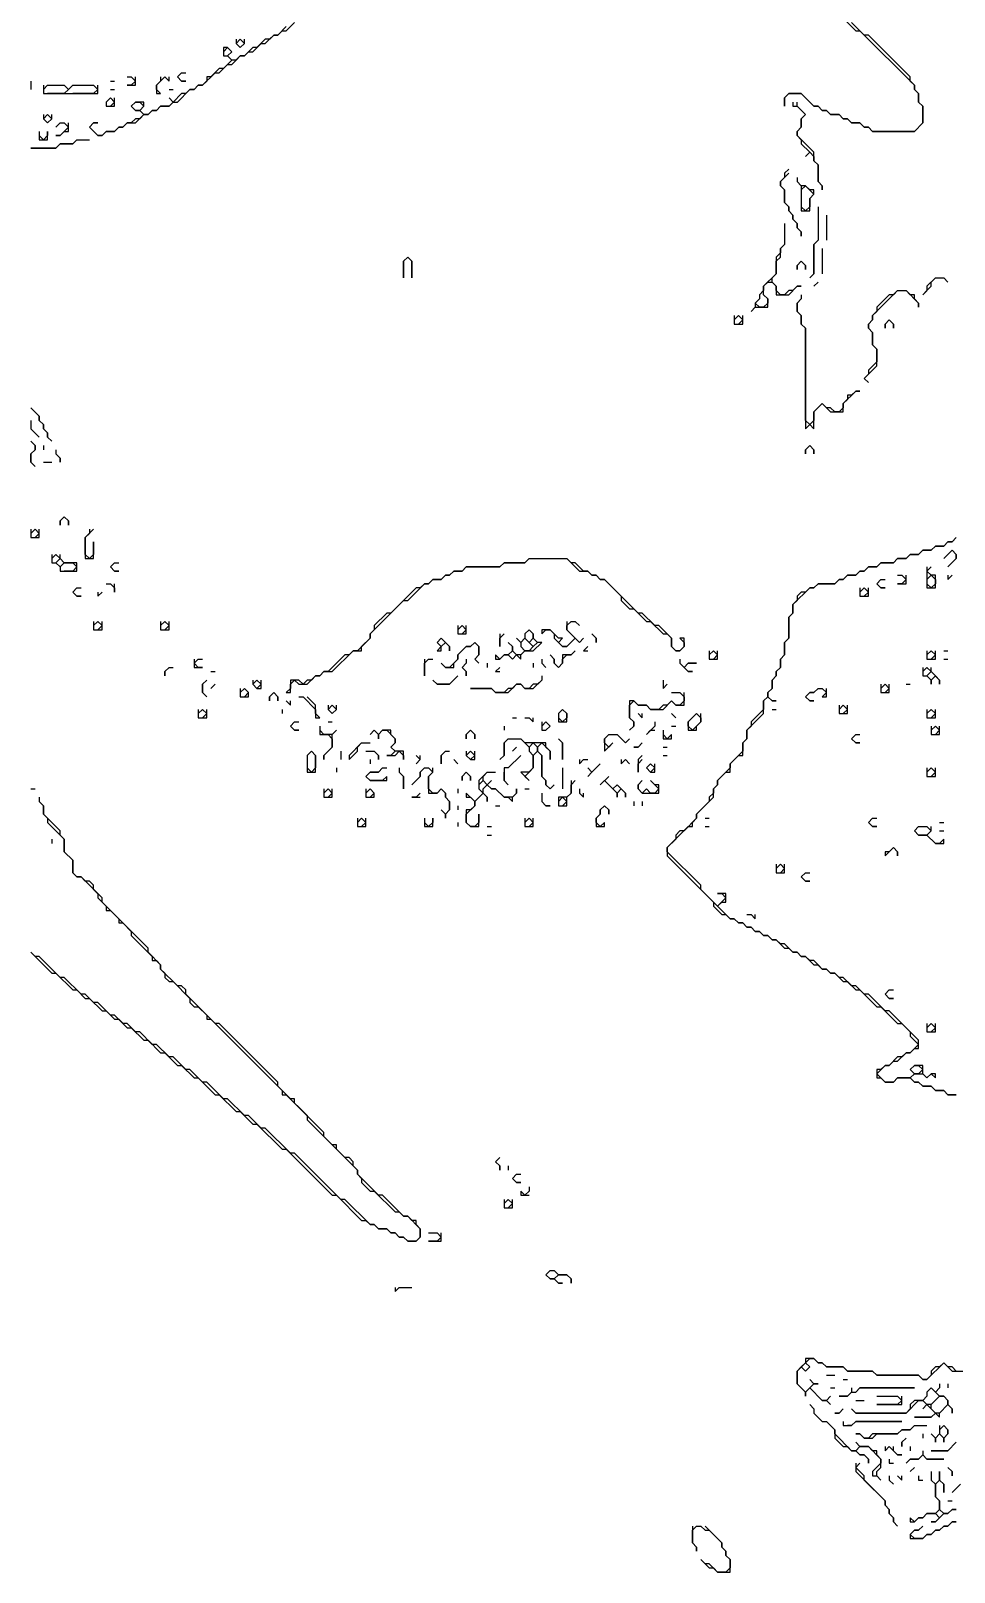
# Model space of a CAD drawing. Header units: metres. Extents: x 0 to 599, y 1 to 800.
# Drawn here: x 0 to 220.5, y 110 to 478 of the extents above; entities that cross this region are included whole.
import ezdxf

# ---------------------------------------------------------------- set-up
doc = ezdxf.new("R2010")
doc.units = ezdxf.units.M

msp = doc.modelspace()

# ---------------------------------------------------------------- linework, layer by layer
for points in [[(61, 479), (59, 477), (58, 477), (57, 476), (56, 476), (54, 474), (53, 474), (51, 472), (50, 472), (49, 471), (48, 471), (47, 472), (48, 473), (47, 474), (46, 474), (46, 472), (47, 472), (48, 471), (46, 469), (45, 469), (43, 467), (42, 467), (42, 466), (41, 465), (40, 465), (39, 464), (38, 464), (37, 463), (36, 463), (34, 461), (33, 462), (34, 461), (33, 460), (31, 460), (30, 459), (29, 459), (28, 458), (27, 458), (26, 459), (27, 460), (27, 461), (25, 461), (24, 460), (25, 459), (26, 459), (27, 458), (26, 457), (25, 457), (24, 456), (23, 456), (22, 455), (21, 455), (20, 454), (18, 454), (17, 453), (16, 453), (14, 455), (15, 456), (16, 456), (15, 456), (14, 455), (16, 453), (17, 453), (18, 454), (20, 454), (21, 455), (22, 455), (23, 456), (25, 456), (27, 458), (28, 458), (29, 459), (30, 459), (31, 460), (33, 460), (34, 461), (35, 461), (38, 464), (39, 464), (40, 465), (41, 465), (44, 468), (45, 468), (47, 470), (48, 470), (50, 472), (51, 472), (52, 473), (53, 473), (55, 475), (56, 475), (58, 477), (59, 477), (60, 478), (61, 478), (63, 480)], [(194, 481), (197, 478), (198, 478), (211, 465), (211, 464), (212, 463), (212, 461), (213, 460), (213, 456), (211, 454), (201, 454), (200, 455), (199, 455), (198, 456), (196, 456), (195, 457), (194, 457), (193, 458), (191, 458), (190, 459), (189, 459), (188, 460), (187, 460), (184, 463), (181, 463), (180, 462), (180, 460), (180, 462), (181, 463), (184, 463), (187, 460), (188, 460), (189, 459), (190, 459), (191, 458), (193, 458), (194, 457), (195, 457), (196, 456), (198, 456), (199, 455), (200, 455), (201, 454), (211, 454), (213, 456), (213, 460), (212, 461), (212, 463), (211, 464), (211, 465), (210, 466), (210, 467), (200, 477), (199, 477), (196, 480)], [(49, 476), (49, 475), (50, 474), (51, 475), (51, 476)], [(49, 475), (50, 476), (51, 475), (50, 474)], [(46, 473), (47, 474), (48, 473), (47, 472)], [(36, 468), (35, 467), (36, 466), (37, 466), (36, 466), (35, 467), (36, 468), (37, 468)], [(0, 466), (0, 464)], [(3, 465), (3, 463), (16, 463), (16, 465)], [(3, 464), (4, 465), (8, 465), (9, 464), (8, 463), (4, 463)], [(9, 464), (10, 465), (15, 465), (16, 464), (15, 463), (10, 463)], [(19, 466), (20, 466)], [(19, 464), (20, 464)], [(23, 467), (24, 467), (25, 466), (24, 465), (23, 465), (25, 465), (25, 467)], [(31, 467), (31, 466), (30, 465), (30, 463), (31, 463), (30, 464), (30, 465), (32, 467), (33, 466), (33, 467)], [(33, 464), (34, 464)], [(19, 462), (18, 461), (18, 460), (20, 460), (20, 462)], [(18, 461), (19, 462), (20, 461), (19, 460)], [(24, 460), (25, 461), (26, 461), (27, 460), (26, 459), (25, 459)], [(182, 461), (182, 460), (183, 460), (185, 458), (184, 457), (184, 455), (183, 454), (183, 453), (184, 452), (184, 451), (186, 449), (185, 448), (186, 449), (187, 448), (187, 447), (188, 446), (188, 442), (189, 441), (189, 440), (189, 441), (188, 442), (188, 446), (187, 447), (187, 449), (183, 453), (183, 454), (184, 455), (184, 457), (185, 458), (183, 460), (183, 461)], [(3, 458), (3, 457), (4, 456), (5, 457), (5, 458)], [(3, 457), (4, 458), (5, 457), (4, 456)], [(2, 454), (2, 452), (4, 452), (4, 454), (4, 453), (3, 452), (2, 453)], [(7, 456), (6, 455), (7, 456), (8, 456), (9, 455), (7, 453), (6, 453), (7, 453), (8, 454), (9, 454), (9, 456)], [(11, 452), (10, 451), (7, 451), (6, 450), (0, 450), (6, 450), (7, 451), (10, 451), (11, 452), (14, 452)], [(181, 445), (180, 444), (180, 443), (179, 442), (179, 441), (180, 440), (180, 437), (181, 436), (181, 435), (182, 434), (182, 433), (183, 432), (183, 431), (184, 430), (184, 429), (184, 430), (183, 431), (183, 432), (182, 433), (182, 434), (181, 435), (181, 436), (180, 437), (180, 440), (179, 441), (179, 442), (181, 444)], [(183, 445)], [(183, 443), (183, 442), (184, 441), (184, 435), (186, 435), (186, 438), (187, 439), (187, 440), (186, 440), (185, 441), (184, 441), (183, 442)], [(184, 440), (185, 441), (187, 439), (186, 438), (186, 436), (185, 435), (184, 436)], [(188, 436), (188, 428), (187, 427), (187, 420), (186, 419), (187, 420), (187, 427), (188, 428)], [(180, 432), (180, 427), (179, 426), (179, 425), (178, 424), (178, 420), (175, 417), (175, 416), (174, 415), (174, 414), (173, 413), (173, 412), (172, 411), (173, 412), (176, 412), (176, 414), (175, 415), (175, 417), (176, 418), (177, 418), (178, 417), (178, 415), (181, 415), (183, 417), (184, 417), (183, 417), (182, 416), (181, 416), (180, 415), (179, 415), (178, 416), (178, 417), (177, 418), (177, 419), (178, 420), (178, 423), (179, 424), (179, 426), (180, 427)], [(190, 434), (190, 428)], [(184, 427)], [(90, 424), (89, 423), (89, 419), (89, 423), (90, 424), (91, 423), (91, 419), (91, 423)], [(189, 426), (189, 420)], [(184, 423), (183, 422), (183, 421), (183, 422), (184, 423), (185, 422), (185, 421), (185, 422)], [(188, 418), (187, 417)], [(207, 416), (206, 415), (205, 415), (202, 412), (202, 411), (201, 410), (201, 409), (200, 408), (200, 407), (201, 406), (201, 403), (202, 402), (202, 399), (200, 397), (200, 396), (199, 395), (200, 394), (199, 395), (202, 398), (202, 402), (201, 403), (201, 406), (200, 407), (200, 408), (201, 409), (201, 410), (207, 416), (209, 416), (212, 413), (212, 412), (212, 413), (211, 414), (211, 415), (210, 415), (209, 416)], [(216, 419), (214, 417), (214, 416), (213, 415), (215, 417), (215, 418), (216, 419), (218, 419), (219, 418), (218, 419)], [(175, 415), (176, 414), (176, 413), (175, 412), (174, 412), (173, 413)], [(184, 415), (184, 414), (183, 413), (183, 411), (184, 410), (184, 408), (185, 407), (185, 383), (186, 384), (187, 383), (187, 387), (189, 389), (191, 387), (194, 387), (194, 389), (197, 392), (198, 392), (197, 392), (196, 391), (195, 391), (195, 390), (194, 389), (194, 388), (193, 387), (192, 387), (191, 388), (190, 388), (189, 389), (187, 387), (187, 385), (186, 384), (185, 385), (185, 407), (184, 408), (184, 410), (183, 411), (183, 413), (184, 414)], [(168, 410), (168, 408), (170, 408), (170, 410)], [(168, 409), (169, 410), (170, 409), (169, 408)], [(205, 409), (204, 408), (204, 407), (204, 408), (205, 409), (206, 408), (206, 407), (206, 408)], [(200, 392)], [(0, 388), (2, 386), (2, 385), (3, 384), (3, 383), (4, 382), (4, 381), (5, 380), (4, 381), (4, 382), (3, 383), (3, 384), (2, 385), (2, 386)], [(0, 385), (0, 383), (2, 381), (0, 383)], [(0, 380), (1, 379), (1, 378), (0, 377), (0, 375), (1, 374), (0, 375), (0, 377), (1, 378), (1, 379)], [(3, 379), (3, 378)], [(6, 378), (6, 377), (7, 376), (7, 375), (7, 376), (6, 377)], [(186, 379), (185, 378), (185, 377), (185, 378), (186, 379), (187, 378), (187, 377), (187, 378)], [(3, 375), (5, 375)], [(8, 362), (7, 361), (7, 360), (7, 361), (8, 362), (9, 361), (9, 360), (9, 361)], [(0, 359), (0, 357), (2, 357), (2, 359)], [(0, 358), (1, 359), (2, 358), (1, 357)], [(14, 359), (14, 358), (13, 357), (13, 352), (15, 352), (15, 356), (15, 353), (14, 352), (13, 353), (13, 357), (15, 359)], [(221, 357), (220, 356), (219, 356), (218, 355), (216, 355), (215, 354), (213, 354), (212, 353), (210, 353), (209, 352), (207, 352), (206, 351), (203, 351), (202, 350), (200, 350), (199, 349), (198, 349), (197, 348), (195, 348), (194, 347), (193, 347), (192, 346), (188, 346), (187, 345), (186, 345), (185, 344), (184, 344), (183, 343), (183, 342), (182, 341), (182, 339), (181, 338), (181, 333), (180, 332), (180, 329), (179, 328), (179, 326), (178, 325), (178, 324), (177, 323), (177, 321), (176, 320), (176, 319), (175, 318), (175, 316), (172, 313), (172, 312), (171, 311), (171, 309), (170, 308), (170, 306), (167, 303), (167, 302), (164, 299), (164, 298), (163, 297), (163, 296), (162, 295), (162, 294), (159, 291), (159, 290), (156, 287), (155, 287), (154, 286), (154, 285), (152, 283), (152, 281), (163, 270), (163, 269), (165, 267), (166, 267), (167, 266), (168, 266), (169, 265), (170, 265), (171, 264), (172, 264), (173, 263), (174, 263), (175, 262), (176, 262), (177, 261), (178, 261), (180, 259), (181, 259), (182, 258), (183, 258), (184, 257), (185, 257), (187, 255), (188, 255), (189, 254), (190, 254), (191, 253), (192, 253), (194, 251), (195, 251), (197, 249), (198, 249), (202, 245), (203, 245), (207, 241), (208, 241), (210, 239), (210, 238), (212, 236), (210, 234), (209, 234), (208, 233), (207, 233), (205, 231), (204, 231), (203, 230), (202, 230), (202, 228), (203, 228), (204, 227), (206, 227), (207, 228), (210, 228), (211, 227), (212, 227), (213, 226), (215, 226), (216, 225), (218, 225), (219, 224), (221, 224)], [(221, 224), (219, 224), (218, 225), (216, 225), (215, 226), (213, 226), (212, 227), (211, 227), (210, 228), (211, 229), (213, 229), (214, 228), (215, 229), (216, 228), (216, 229), (215, 229), (214, 228), (213, 229), (213, 231), (211, 231), (210, 230), (211, 229), (210, 228), (207, 228), (206, 227), (204, 227), (202, 229), (204, 231), (205, 231), (206, 232), (207, 232), (209, 234), (210, 234), (211, 235), (212, 235), (212, 237), (205, 244), (204, 244), (200, 248), (199, 248), (197, 250), (196, 250), (194, 252), (193, 252), (192, 253), (191, 253), (190, 254), (189, 254), (187, 256), (186, 256), (185, 257), (184, 257), (183, 258), (182, 258), (180, 260), (179, 260), (178, 261), (177, 261), (176, 262), (175, 262), (174, 263), (173, 263), (172, 264), (171, 264), (170, 265), (169, 265), (168, 266), (167, 266), (164, 269), (165, 270), (166, 270), (166, 272), (164, 272), (165, 272), (166, 271), (164, 269), (160, 273), (160, 274), (152, 282), (152, 283), (157, 288), (158, 288), (158, 289), (159, 290), (159, 291), (163, 295), (163, 297), (164, 298), (164, 299), (166, 301), (167, 301), (167, 303), (169, 305), (170, 305), (170, 308), (171, 309), (171, 311), (175, 315), (175, 318), (176, 319), (177, 318), (178, 318), (177, 318), (176, 319), (176, 320), (177, 321), (177, 323), (178, 324), (178, 325), (179, 326), (179, 328), (180, 329), (180, 332), (181, 333), (181, 338), (182, 339), (182, 341), (186, 345), (187, 345), (188, 346), (192, 346), (193, 347), (194, 347), (195, 348), (197, 348), (198, 349), (199, 349), (200, 350), (202, 350), (203, 351), (206, 351), (207, 352), (209, 352), (210, 353), (212, 353), (213, 354), (215, 354), (216, 355), (218, 355), (219, 356), (220, 356), (221, 357)], [(220, 354), (218, 352), (220, 354), (221, 353), (221, 352), (219, 350), (221, 352), (221, 353)], [(5, 353), (5, 351), (6, 351), (7, 350), (7, 349), (11, 349), (11, 351), (8, 351), (7, 352), (7, 353)], [(5, 352), (6, 353), (7, 352), (6, 351)], [(6, 351), (7, 352), (8, 351), (7, 350)], [(7, 350), (8, 351), (10, 351), (11, 350), (10, 349), (8, 349)], [(20, 351), (19, 350), (20, 349), (21, 349), (20, 349), (19, 350), (20, 351), (21, 351)], [(119, 352), (118, 351), (113, 351), (112, 350), (104, 350), (103, 349), (101, 349), (100, 348), (99, 348), (98, 347), (96, 347), (95, 346), (94, 346), (93, 345), (92, 345), (86, 339), (85, 339), (82, 336), (82, 335), (81, 334), (81, 333), (78, 330), (77, 330), (76, 329), (75, 329), (71, 325), (70, 325), (69, 324), (68, 324), (67, 323), (66, 323), (65, 322), (64, 323), (62, 323), (62, 321), (61, 320), (62, 320), (62, 322), (63, 323), (64, 322), (66, 322), (68, 324), (69, 324), (70, 325), (72, 325), (77, 330), (79, 330), (79, 331), (81, 333), (81, 334), (89, 342), (90, 342), (94, 346), (95, 346), (96, 347), (98, 347), (99, 348), (100, 348), (101, 349), (103, 349), (104, 350), (112, 350), (113, 351), (118, 351), (119, 352), (128, 352), (131, 349), (133, 349), (134, 348), (135, 348), (136, 347), (137, 347), (141, 343), (141, 342), (143, 340), (144, 340), (147, 337), (148, 337), (151, 334), (152, 334), (153, 333), (153, 331), (154, 330), (155, 330), (156, 331), (156, 333), (155, 333), (156, 332), (156, 331), (155, 330), (154, 330), (153, 331), (153, 333), (150, 336), (149, 336), (146, 339), (145, 339), (137, 347), (136, 347), (135, 348), (134, 348), (133, 349), (132, 349), (130, 351), (129, 351), (128, 352)], [(214, 350), (214, 345), (216, 345), (216, 348), (215, 348), (214, 349), (215, 350)], [(217, 350)], [(18, 346), (19, 346), (20, 345), (20, 344), (20, 346)], [(203, 347), (202, 346), (203, 345), (204, 345), (203, 345), (202, 346), (203, 347), (204, 347)], [(207, 348), (208, 348), (209, 347), (208, 346), (207, 346), (209, 346), (209, 348)], [(214, 347), (215, 348), (216, 347), (216, 346), (215, 345), (214, 346)], [(219, 348), (219, 347), (220, 348)], [(11, 345), (10, 344), (11, 343), (12, 343), (11, 343), (10, 344), (11, 345), (12, 345)], [(16, 344), (16, 343), (17, 344)], [(198, 345), (198, 343), (200, 343), (200, 345)], [(198, 344), (199, 345), (200, 344), (199, 343)], [(17, 340)], [(15, 337), (15, 335), (17, 335), (17, 337)], [(15, 336), (16, 337), (17, 336), (16, 335)], [(31, 337), (31, 335), (33, 335), (33, 337)], [(31, 336), (32, 337), (33, 336), (32, 335)], [(102, 336), (102, 334), (104, 334), (104, 336)], [(102, 335), (103, 336), (104, 335), (103, 334)], [(119, 335), (118, 334), (118, 333), (117, 332), (116, 333), (117, 332), (117, 331), (118, 330), (117, 329), (116, 329), (115, 330), (115, 331), (114, 332), (115, 331), (115, 330), (114, 329), (113, 329), (112, 328), (111, 329), (111, 328), (112, 328), (113, 329), (114, 329), (115, 328), (116, 329), (117, 328), (117, 329), (118, 330), (120, 330), (122, 332), (121, 332), (120, 333), (120, 334)], [(118, 334), (119, 335), (120, 334), (120, 333), (119, 332), (118, 333)], [(128, 337), (128, 335), (130, 333), (128, 331), (127, 331), (126, 332), (127, 333), (126, 333), (124, 335), (122, 335), (122, 334), (123, 335), (124, 335), (125, 334), (125, 333), (127, 331), (128, 331), (130, 333), (131, 332), (132, 333), (131, 332), (128, 335), (128, 336), (129, 337), (130, 337), (131, 336), (130, 337)], [(98, 333), (97, 332), (98, 331), (97, 330), (98, 330), (98, 331), (99, 332), (100, 331), (100, 330), (100, 331)], [(97, 332), (98, 333), (99, 332), (98, 331)], [(106, 332), (105, 331), (104, 331), (102, 329), (102, 328), (100, 326), (99, 326), (98, 327), (99, 326), (101, 326), (101, 327), (102, 328), (102, 329), (104, 331), (105, 331), (106, 332), (107, 331), (107, 329), (106, 328), (107, 327), (106, 328), (107, 329), (107, 331)], [(112, 334), (112, 331), (112, 333), (113, 334)], [(117, 332), (118, 333), (120, 331), (119, 330), (118, 330), (117, 331)], [(119, 332), (120, 333), (121, 332), (120, 331)], [(134, 334), (135, 333), (135, 332), (135, 333)], [(39, 328), (39, 326), (41, 326), (40, 326), (39, 327), (40, 328), (41, 328)], [(94, 328), (94, 324), (94, 327), (95, 328), (96, 328)], [(104, 328), (104, 327), (103, 326), (104, 325), (104, 324), (104, 325), (103, 326), (104, 327)], [(110, 331)], [(114, 329), (115, 330), (116, 329), (115, 328)], [(122, 328), (122, 327), (123, 326), (122, 327)], [(130, 330), (129, 329), (127, 329), (127, 327), (126, 326), (125, 327), (125, 328), (124, 329), (125, 328), (125, 327), (126, 326), (127, 327), (127, 328), (128, 329), (129, 329)], [(133, 331), (132, 330), (133, 330)], [(155, 328), (155, 327), (157, 325), (158, 325), (157, 325), (156, 326), (157, 327), (159, 327), (157, 327), (156, 326), (155, 327)], [(162, 330), (162, 328), (164, 328), (164, 330)], [(162, 329), (163, 330), (164, 329), (163, 328)], [(214, 330), (214, 328), (216, 328), (216, 330)], [(214, 329), (215, 330), (216, 329), (215, 328)], [(218, 330), (219, 330)], [(218, 328), (219, 328)], [(33, 326), (32, 325), (32, 324), (32, 325), (33, 326), (34, 326)], [(34, 324)], [(43, 325), (44, 325)], [(102, 324), (100, 322), (97, 322), (96, 323), (97, 322), (100, 322)], [(122, 324), (122, 323), (121, 322), (120, 322), (119, 321), (118, 321), (117, 322), (116, 322), (115, 321), (114, 321), (113, 320), (111, 320), (110, 321), (105, 321), (110, 321), (111, 320), (114, 320), (116, 322), (117, 322), (118, 321), (120, 321), (122, 323)], [(107, 325)], [(109, 327), (109, 326)], [(112, 326), (111, 325), (112, 325)], [(120, 327), (120, 326)], [(153, 325)], [(213, 326), (213, 324), (214, 324), (215, 323), (215, 322), (215, 323), (216, 324), (217, 323), (217, 322), (217, 323), (215, 325), (215, 326)], [(213, 325), (214, 326), (215, 325), (214, 324)], [(214, 324), (215, 325), (216, 324), (215, 323)], [(42, 323), (41, 322), (41, 320), (42, 319), (41, 320), (41, 322)], [(44, 322), (43, 321)], [(50, 321), (50, 319), (52, 319), (52, 320), (51, 321)], [(50, 320), (51, 321), (52, 320), (51, 319)], [(53, 323), (53, 322), (54, 321), (55, 321), (55, 323)], [(53, 322), (54, 323), (55, 322), (54, 321)], [(151, 323), (151, 321), (152, 322)], [(154, 322)], [(188, 321), (187, 320), (186, 320), (185, 319), (186, 318), (187, 318), (186, 318), (185, 319), (186, 320), (187, 320), (188, 321), (189, 321), (190, 320), (189, 319), (190, 319), (190, 321)], [(203, 322), (203, 320), (205, 320), (205, 322)], [(203, 321), (204, 322), (205, 321), (204, 320)], [(209, 322), (210, 322)], [(58, 320), (57, 319), (57, 318), (57, 319), (58, 320), (59, 319), (59, 318), (59, 319)], [(61, 318), (62, 317), (62, 318)], [(64, 319), (65, 319), (68, 316), (68, 314), (69, 314), (68, 315), (68, 317), (66, 319)], [(71, 317), (71, 316), (72, 315), (73, 316), (73, 317)], [(71, 316), (72, 317), (73, 316), (72, 315)], [(153, 320), (155, 320), (156, 319), (156, 318), (155, 317), (154, 317), (153, 318), (152, 317), (151, 317), (150, 316), (148, 316), (147, 317), (145, 317), (144, 318), (143, 318), (143, 314), (144, 313), (144, 312), (143, 311), (144, 312), (144, 313), (143, 314), (143, 317), (144, 318), (145, 317), (147, 317), (148, 316), (151, 316), (153, 318), (154, 317), (156, 317), (156, 320)], [(193, 317), (193, 315), (195, 315), (195, 317)], [(193, 316), (194, 317), (195, 316), (194, 315)], [(208, 320)], [(210, 320)], [(40, 316), (40, 314), (42, 314), (42, 316)], [(40, 315), (41, 316), (42, 315), (41, 314)], [(60, 316), (60, 315)], [(62, 315)], [(63, 313), (62, 312), (63, 311), (64, 311), (63, 311), (62, 312), (63, 313), (64, 313)], [(64, 316)], [(71, 313), (72, 313)], [(74, 314)], [(115, 314), (116, 314)], [(118, 314), (119, 314), (120, 313), (120, 314)], [(122, 313), (122, 311), (123, 311), (124, 312), (123, 313)], [(122, 312), (123, 313), (124, 312), (123, 311)], [(127, 316), (126, 315), (126, 313), (128, 313), (128, 315)], [(126, 315), (127, 316), (128, 315), (128, 314), (127, 313), (126, 314)], [(145, 315), (146, 314), (146, 315)], [(149, 313), (149, 312), (147, 310), (148, 311), (149, 311)], [(151, 314)], [(153, 315), (154, 314)], [(159, 315), (157, 313), (157, 311), (159, 311), (159, 312), (160, 313), (160, 315)], [(159, 315), (160, 314), (160, 313), (158, 311), (157, 312), (157, 313)], [(177, 316), (178, 316)], [(214, 316), (214, 314), (216, 314), (216, 316)], [(214, 315), (215, 316), (216, 315), (215, 314)], [(69, 312), (69, 310), (71, 310), (72, 309), (72, 307), (70, 305), (70, 304), (70, 305), (72, 307), (72, 310), (73, 311), (72, 310), (70, 310), (69, 311)], [(82, 311), (81, 310), (82, 311), (83, 310), (83, 309), (83, 310), (84, 311), (85, 311), (87, 309), (87, 308), (86, 307), (87, 306), (86, 305), (85, 305), (87, 305), (88, 306), (89, 305), (89, 304), (89, 306), (87, 306), (86, 307), (87, 308), (87, 309), (86, 310), (86, 311), (84, 311), (83, 310)], [(105, 311), (104, 310), (104, 309), (104, 310), (105, 311), (106, 310), (106, 309), (106, 310)], [(113, 312), (113, 311)], [(138, 310), (137, 309), (137, 306), (139, 308), (138, 307), (137, 308), (137, 309), (138, 310), (140, 310), (142, 308), (143, 309), (142, 308), (140, 310)], [(151, 311), (151, 309), (153, 309), (153, 310), (152, 309), (151, 310)], [(153, 312), (154, 312)], [(197, 310), (196, 309), (197, 308), (198, 308), (197, 308), (196, 309), (197, 310), (198, 310)], [(215, 312), (215, 310), (217, 310), (217, 312)], [(215, 311), (216, 312), (217, 311), (216, 310)], [(67, 306), (66, 305), (66, 301), (68, 301), (68, 305)], [(66, 305), (67, 306), (68, 305), (68, 302), (67, 301), (66, 302)], [(74, 306), (74, 304)], [(79, 308), (76, 305), (76, 304), (78, 306), (78, 307), (79, 308), (81, 308)], [(80, 306), (82, 306), (83, 305), (83, 304), (83, 305), (82, 306)], [(99, 306), (98, 305), (98, 303), (98, 305), (99, 306), (100, 306)], [(104, 306), (104, 305), (105, 304), (106, 304), (106, 306)], [(104, 305), (105, 306), (106, 305), (105, 304)], [(114, 309), (113, 308), (113, 305), (112, 304), (113, 305), (113, 308), (114, 309), (117, 309), (119, 307), (119, 306), (120, 305), (120, 302), (119, 301), (117, 301), (119, 299), (118, 300), (120, 302), (120, 305), (121, 306), (122, 305), (122, 300), (123, 299), (123, 298), (124, 297), (125, 298), (124, 297), (123, 298), (123, 299), (122, 300), (122, 305), (121, 306), (121, 307), (122, 308), (124, 306), (124, 304), (124, 306), (123, 307), (123, 308), (118, 308), (117, 309)], [(116, 307), (115, 306)], [(119, 307), (120, 308), (121, 307), (121, 306), (120, 305), (119, 306)], [(126, 309), (127, 308), (127, 304), (127, 308)], [(141, 306)], [(146, 308), (145, 307), (144, 307), (145, 307)], [(148, 307)], [(151, 307), (152, 307)], [(72, 304)], [(73, 302), (73, 301)], [(84, 302), (83, 301), (81, 301), (80, 300), (81, 299), (85, 299), (85, 300), (84, 299), (81, 299), (80, 300), (81, 301), (83, 301), (84, 302), (85, 302)], [(81, 304), (81, 303)], [(88, 302), (88, 301), (89, 300), (89, 297), (89, 300), (88, 301)], [(94, 302), (93, 301), (93, 300), (91, 298), (93, 300), (93, 301), (94, 302), (95, 302), (96, 301), (95, 300), (95, 296), (97, 296), (98, 297), (99, 296), (99, 295), (100, 294), (100, 292), (99, 291), (98, 292), (99, 291), (99, 290), (99, 291), (100, 292), (100, 294), (99, 295), (99, 296), (98, 297), (97, 296), (96, 296), (95, 297), (95, 300), (96, 301), (96, 302)], [(92, 305), (93, 304), (92, 303), (93, 304), (93, 305)], [(100, 302)], [(101, 304), (102, 303)], [(117, 305), (114, 302), (113, 302), (113, 299), (114, 298), (113, 299), (113, 301)], [(118, 303)], [(125, 302)], [(127, 302), (127, 297)], [(131, 304), (131, 303), (132, 304), (133, 304)], [(136, 303), (134, 301), (133, 302), (134, 301), (133, 300)], [(138, 302)], [(139, 305)], [(141, 304), (141, 303), (142, 304), (143, 303), (142, 304)], [(146, 305), (145, 304), (145, 301), (145, 303), (146, 304)], [(148, 303), (147, 302), (148, 301), (149, 301), (149, 303)], [(147, 302), (148, 303), (149, 302), (148, 301)], [(151, 305), (152, 305)], [(214, 302), (214, 300), (216, 300), (216, 302)], [(214, 301), (215, 302), (216, 301), (215, 300)], [(75, 301)], [(104, 301), (103, 300), (103, 299), (103, 300), (104, 301), (105, 300), (105, 299), (105, 300)], [(109, 301), (107, 299), (107, 297), (108, 296), (106, 294), (104, 296), (104, 295), (105, 295), (106, 294), (106, 293), (105, 292), (104, 292), (104, 289), (105, 288), (107, 288), (107, 291), (107, 289), (106, 288), (105, 288), (104, 289), (104, 291), (106, 293), (106, 294), (108, 296), (109, 295), (109, 294), (109, 295), (108, 296), (108, 297), (109, 298), (110, 297), (111, 297), (113, 295), (114, 295), (115, 294), (115, 295), (116, 296), (116, 297), (116, 296), (115, 295), (113, 295), (111, 297), (110, 297), (109, 298), (110, 299), (109, 298), (108, 299), (108, 300), (109, 301), (111, 301)], [(107, 298), (108, 299), (109, 298), (108, 297)], [(116, 299)], [(129, 299), (129, 296), (128, 295), (126, 295), (126, 293), (128, 293), (128, 295), (129, 296), (129, 298), (130, 299)], [(138, 300), (136, 298), (137, 299), (140, 296), (140, 295), (140, 296), (141, 297), (142, 296), (142, 295), (142, 296), (140, 298), (139, 297), (137, 299)], [(140, 300)], [(146, 299), (145, 298), (145, 297), (146, 296), (150, 296), (150, 298), (149, 298), (148, 299), (150, 297), (149, 296), (148, 296), (147, 297), (146, 296), (145, 297), (145, 298)], [(0, 297), (1, 297)], [(2, 295), (2, 294), (3, 293), (3, 291), (4, 290), (4, 289), (8, 285), (8, 282), (10, 280), (10, 277), (11, 276), (12, 276), (16, 272), (16, 271), (18, 269), (18, 268), (19, 268), (21, 266), (21, 265), (22, 265), (24, 263), (24, 262), (29, 257), (29, 256), (30, 256), (31, 255), (31, 254), (32, 253), (32, 252), (33, 251), (34, 251), (38, 247), (38, 246), (39, 245), (40, 245), (42, 243), (42, 242), (43, 242), (60, 225), (60, 224), (61, 224), (66, 219), (66, 218), (78, 206), (78, 205), (79, 204), (79, 203), (81, 201), (82, 201), (87, 196), (88, 196), (89, 195), (90, 195), (93, 192), (93, 190), (92, 189), (90, 189), (89, 190), (88, 190), (87, 191), (86, 191), (85, 192), (83, 192), (82, 193), (81, 193), (75, 199), (74, 199), (63, 210), (62, 210), (56, 216), (55, 216), (52, 219), (51, 219), (47, 223), (46, 223), (42, 227), (41, 227), (38, 230), (37, 230), (34, 233), (33, 233), (30, 236), (29, 236), (26, 239), (25, 239), (23, 241), (22, 241), (20, 243), (19, 243), (16, 246), (15, 246), (13, 248), (12, 248), (8, 252), (7, 252), (2, 257), (1, 257), (0, 258), (5, 253), (6, 253), (10, 249), (11, 249), (13, 247), (14, 247), (17, 244), (18, 244), (20, 242), (21, 242), (23, 240), (24, 240), (27, 237), (28, 237), (31, 234), (32, 234), (35, 231), (36, 231), (39, 228), (40, 228), (44, 224), (45, 224), (49, 220), (50, 220), (53, 217), (54, 217), (60, 211), (61, 211), (72, 200), (73, 200), (79, 194), (80, 194), (81, 193), (82, 193), (83, 192), (85, 192), (86, 191), (87, 191), (88, 190), (89, 190), (90, 189), (92, 189), (93, 190), (93, 192), (92, 193), (92, 194), (91, 194), (90, 195), (89, 195), (84, 200), (83, 200), (78, 205), (78, 206), (77, 207), (77, 208), (76, 209), (75, 209), (73, 211), (73, 212), (72, 212), (70, 214), (70, 215), (63, 222), (63, 223), (62, 223), (59, 226), (59, 227), (45, 241), (44, 241), (37, 248), (37, 249), (36, 250), (35, 250), (31, 254), (31, 255), (28, 258), (28, 259), (17, 270), (17, 271), (15, 273), (15, 274), (14, 275), (13, 275), (12, 276), (11, 276), (10, 277), (10, 280), (8, 282), (8, 285), (7, 286), (7, 287), (3, 291), (3, 293), (2, 294)], [(70, 297), (70, 295), (72, 295), (72, 297)], [(70, 296), (71, 297), (72, 296), (71, 295)], [(80, 297), (80, 295), (82, 295), (82, 296), (81, 297)], [(80, 296), (81, 297), (82, 296), (81, 295)], [(93, 296), (92, 295), (91, 295), (93, 295)], [(102, 297), (102, 296)], [(118, 297), (119, 297)], [(122, 296), (122, 294), (123, 293), (124, 293), (123, 293), (122, 294)], [(126, 294), (127, 295), (128, 294), (127, 293)], [(131, 297), (131, 296), (132, 295), (132, 296)], [(133, 298)], [(134, 296)], [(139, 297), (140, 298), (141, 297), (140, 296)], [(94, 292)], [(102, 293), (102, 292)], [(111, 293), (112, 293)], [(111, 291)], [(117, 293)], [(137, 293), (136, 292), (136, 291), (135, 290), (135, 288), (137, 288), (137, 289), (136, 288), (135, 289), (135, 290), (136, 291), (136, 292), (137, 293), (138, 292), (138, 291), (138, 292)], [(144, 294), (144, 293)], [(146, 294), (146, 293)], [(78, 290), (78, 288), (80, 288), (80, 290)], [(78, 289), (79, 290), (80, 289), (79, 288)], [(94, 290), (94, 288), (96, 288), (96, 290), (96, 289), (95, 288), (94, 289)], [(100, 288)], [(102, 289), (102, 288)], [(109, 288), (110, 288)], [(118, 290), (118, 288), (120, 288), (120, 290)], [(118, 289), (119, 290), (120, 289), (119, 288)], [(161, 290), (162, 290)], [(161, 288), (162, 288)], [(201, 290), (200, 289), (201, 288), (202, 288), (201, 288), (200, 289), (201, 290), (202, 290)], [(212, 288), (211, 287), (212, 286), (214, 286), (216, 284), (218, 284), (218, 285), (217, 284), (216, 284), (214, 286), (215, 287), (215, 288)], [(211, 287), (212, 288), (214, 288), (215, 287), (214, 286), (212, 286)], [(217, 289), (218, 289)], [(5, 285), (5, 284)], [(109, 286), (110, 286)], [(217, 287), (218, 287)], [(206, 283), (205, 282), (204, 282), (204, 281), (206, 283), (207, 282), (207, 281), (207, 282)], [(178, 279), (178, 277), (180, 277), (180, 279)], [(178, 278), (179, 279), (180, 278), (179, 277)], [(185, 277), (184, 276), (185, 275), (186, 275), (185, 275), (184, 276), (185, 277), (186, 277)], [(171, 267), (172, 267), (173, 266), (173, 267)], [(205, 249), (204, 248), (205, 247), (206, 247), (205, 247), (204, 248), (205, 249), (206, 249)], [(214, 241), (214, 239), (216, 239), (216, 241)], [(214, 240), (215, 241), (216, 240), (215, 239)], [(210, 230), (211, 231), (212, 231), (213, 230), (212, 229), (211, 229)], [(112, 209), (111, 208), (112, 207), (112, 206), (112, 207), (111, 208)], [(114, 207), (114, 206)], [(116, 205), (115, 204), (116, 203), (117, 203), (116, 203), (115, 204), (116, 205), (117, 205)], [(113, 199), (113, 197), (115, 197), (115, 199)], [(113, 198), (114, 199), (115, 198), (114, 197)], [(119, 202), (119, 201), (118, 200), (117, 201), (117, 200), (119, 200)], [(95, 191), (97, 191), (98, 190), (97, 189), (95, 189), (98, 189), (98, 191)], [(124, 182), (123, 181), (124, 180), (125, 180), (126, 179), (127, 179), (126, 179), (125, 180), (126, 181), (128, 181), (129, 180), (129, 179), (129, 180), (128, 181), (126, 181), (125, 182)], [(123, 181), (124, 182), (125, 182), (126, 181), (125, 180), (124, 180)], [(87, 178), (87, 177), (88, 178), (91, 178)], [(90, 176)], [(221, 158), (220, 159), (219, 159), (218, 160), (217, 159), (216, 159), (215, 158), (215, 157), (214, 156), (213, 156), (212, 157), (202, 157), (201, 158), (195, 158), (194, 159), (190, 159), (189, 160), (188, 160), (187, 161), (185, 161), (185, 160), (183, 158), (183, 155), (185, 153), (185, 152), (185, 153), (186, 154), (189, 151), (190, 151), (191, 150), (190, 151), (191, 152), (190, 151), (189, 151), (186, 154), (187, 155), (188, 155), (187, 155), (186, 156), (187, 155), (185, 153), (183, 155), (183, 158), (184, 159), (185, 158), (186, 159), (185, 160), (186, 161), (187, 161), (188, 160), (189, 160), (190, 159), (194, 159), (195, 158), (201, 158), (202, 157), (212, 157), (213, 156), (214, 156), (218, 160), (220, 158), (225, 158)], [(184, 159), (185, 160), (186, 159), (185, 158)], [(190, 157), (192, 157)], [(194, 156), (195, 156)], [(217, 155), (217, 154), (216, 153), (215, 154), (214, 153), (214, 152), (213, 151), (211, 151), (210, 150), (210, 149), (209, 148), (197, 148), (196, 149), (197, 148), (209, 148), (212, 151), (213, 151), (214, 150), (213, 149), (214, 150), (216, 148), (215, 147), (211, 147), (215, 147), (216, 148), (217, 147), (217, 148), (219, 150), (220, 149), (220, 148), (220, 149), (219, 150), (219, 151), (218, 152), (217, 152), (216, 153), (217, 154)], [(219, 155), (219, 154)], [(191, 154), (192, 154)], [(196, 154), (196, 153), (195, 152), (193, 152), (195, 152), (196, 153), (197, 153), (198, 154), (211, 154), (198, 154), (197, 153)], [(197, 151), (199, 151)], [(202, 152), (207, 152), (208, 151), (207, 150), (202, 150), (208, 150), (208, 152)], [(214, 153), (215, 154), (217, 152), (215, 150), (214, 150), (213, 151), (214, 152)], [(217, 152), (218, 152), (219, 151), (219, 150), (217, 148), (216, 148), (215, 149), (215, 150)], [(186, 150), (187, 149), (187, 148), (189, 146), (190, 146), (192, 144), (192, 142), (194, 140), (195, 140), (196, 139), (197, 139), (198, 138), (199, 138), (200, 137), (200, 136), (200, 137), (199, 138), (198, 138), (197, 139), (198, 140), (200, 140), (203, 137), (203, 136), (201, 134), (201, 133), (202, 133), (203, 132), (202, 133), (202, 134), (203, 135), (203, 137), (202, 138), (202, 139), (201, 139), (200, 140), (198, 140), (197, 141), (198, 140), (197, 139), (196, 139), (192, 143), (192, 144)], [(194, 149), (193, 148), (192, 148), (193, 148)], [(194, 146), (194, 145), (196, 145), (197, 146), (208, 146), (197, 146), (196, 145), (195, 145)], [(211, 145), (210, 144), (208, 144), (207, 143), (201, 143), (200, 142), (199, 142), (198, 143), (197, 143), (198, 143), (199, 142), (201, 142), (202, 143), (207, 143), (208, 144), (210, 144), (211, 145), (214, 145)], [(217, 145), (217, 143), (216, 142), (215, 143), (216, 142), (216, 141), (216, 142), (217, 143), (218, 142), (218, 141), (218, 142), (219, 143), (219, 144), (218, 145)], [(217, 144), (218, 145), (219, 144), (219, 143), (218, 142), (217, 143)], [(220, 146)], [(204, 140), (204, 139), (205, 140), (207, 138), (208, 138), (207, 138), (206, 139), (206, 140)], [(209, 142), (208, 141), (208, 140), (208, 141)], [(210, 140), (210, 139)], [(211, 142)], [(213, 143), (213, 142)], [(221, 141), (219, 139), (215, 139), (219, 139), (221, 141)], [(205, 137), (205, 136), (206, 136)], [(213, 139), (213, 138), (212, 137), (210, 137), (209, 136), (210, 137), (212, 137), (213, 138), (214, 137), (218, 137), (214, 137), (213, 138)], [(197, 136), (197, 134), (204, 127), (204, 126), (205, 125), (205, 124), (206, 123), (206, 122), (207, 121), (206, 122), (206, 123), (205, 124), (205, 125), (204, 126), (204, 127), (199, 132), (199, 133), (197, 135), (198, 136)], [(205, 133), (205, 132), (206, 131), (205, 132)], [(207, 133), (208, 132), (208, 133)], [(211, 135), (210, 134)], [(215, 134), (215, 132), (216, 131), (216, 128), (217, 127), (217, 125), (216, 124), (214, 124), (213, 123), (212, 123), (211, 122), (210, 123), (210, 122), (211, 122), (212, 123), (213, 123), (214, 124), (216, 124), (217, 123), (216, 122), (215, 122), (216, 122), (218, 124), (219, 124), (220, 125), (221, 125)], [(212, 133), (212, 132), (213, 132)], [(221, 125), (220, 125), (219, 124), (218, 124), (217, 125), (217, 127), (216, 128), (216, 131), (217, 132), (218, 131), (218, 129), (218, 131), (217, 132), (217, 134), (217, 132), (216, 131), (215, 132)], [(219, 135), (220, 134), (220, 133), (220, 134)], [(205, 129)], [(207, 129)], [(222, 131), (220, 129), (222, 131)], [(206, 127)], [(208, 127)], [(219, 127), (220, 127)], [(207, 125)], [(209, 125)], [(221, 122), (220, 122), (219, 121), (218, 121), (217, 120), (216, 120), (215, 119), (214, 119), (213, 118), (211, 118), (210, 119), (211, 120), (212, 120), (213, 121), (212, 120), (211, 120), (210, 119), (210, 118), (213, 118), (214, 119), (215, 119), (216, 120), (217, 120), (218, 121), (219, 121), (220, 122), (221, 122)], [(216, 124), (217, 125), (218, 124), (217, 123)], [(158, 121), (158, 117), (159, 116), (159, 115), (159, 116), (158, 117), (158, 120), (159, 121), (160, 121), (161, 120), (162, 120), (165, 117), (165, 116), (166, 115), (166, 114), (167, 113), (167, 111), (166, 110), (164, 110), (162, 112), (161, 112), (160, 113), (162, 111), (163, 111), (164, 110), (167, 110), (167, 113), (166, 114), (166, 115), (165, 116), (165, 117), (161, 121)], [(161, 118)]]:
    msp.add_lwpolyline(points)

doc.saveas('drawing.dxf')
